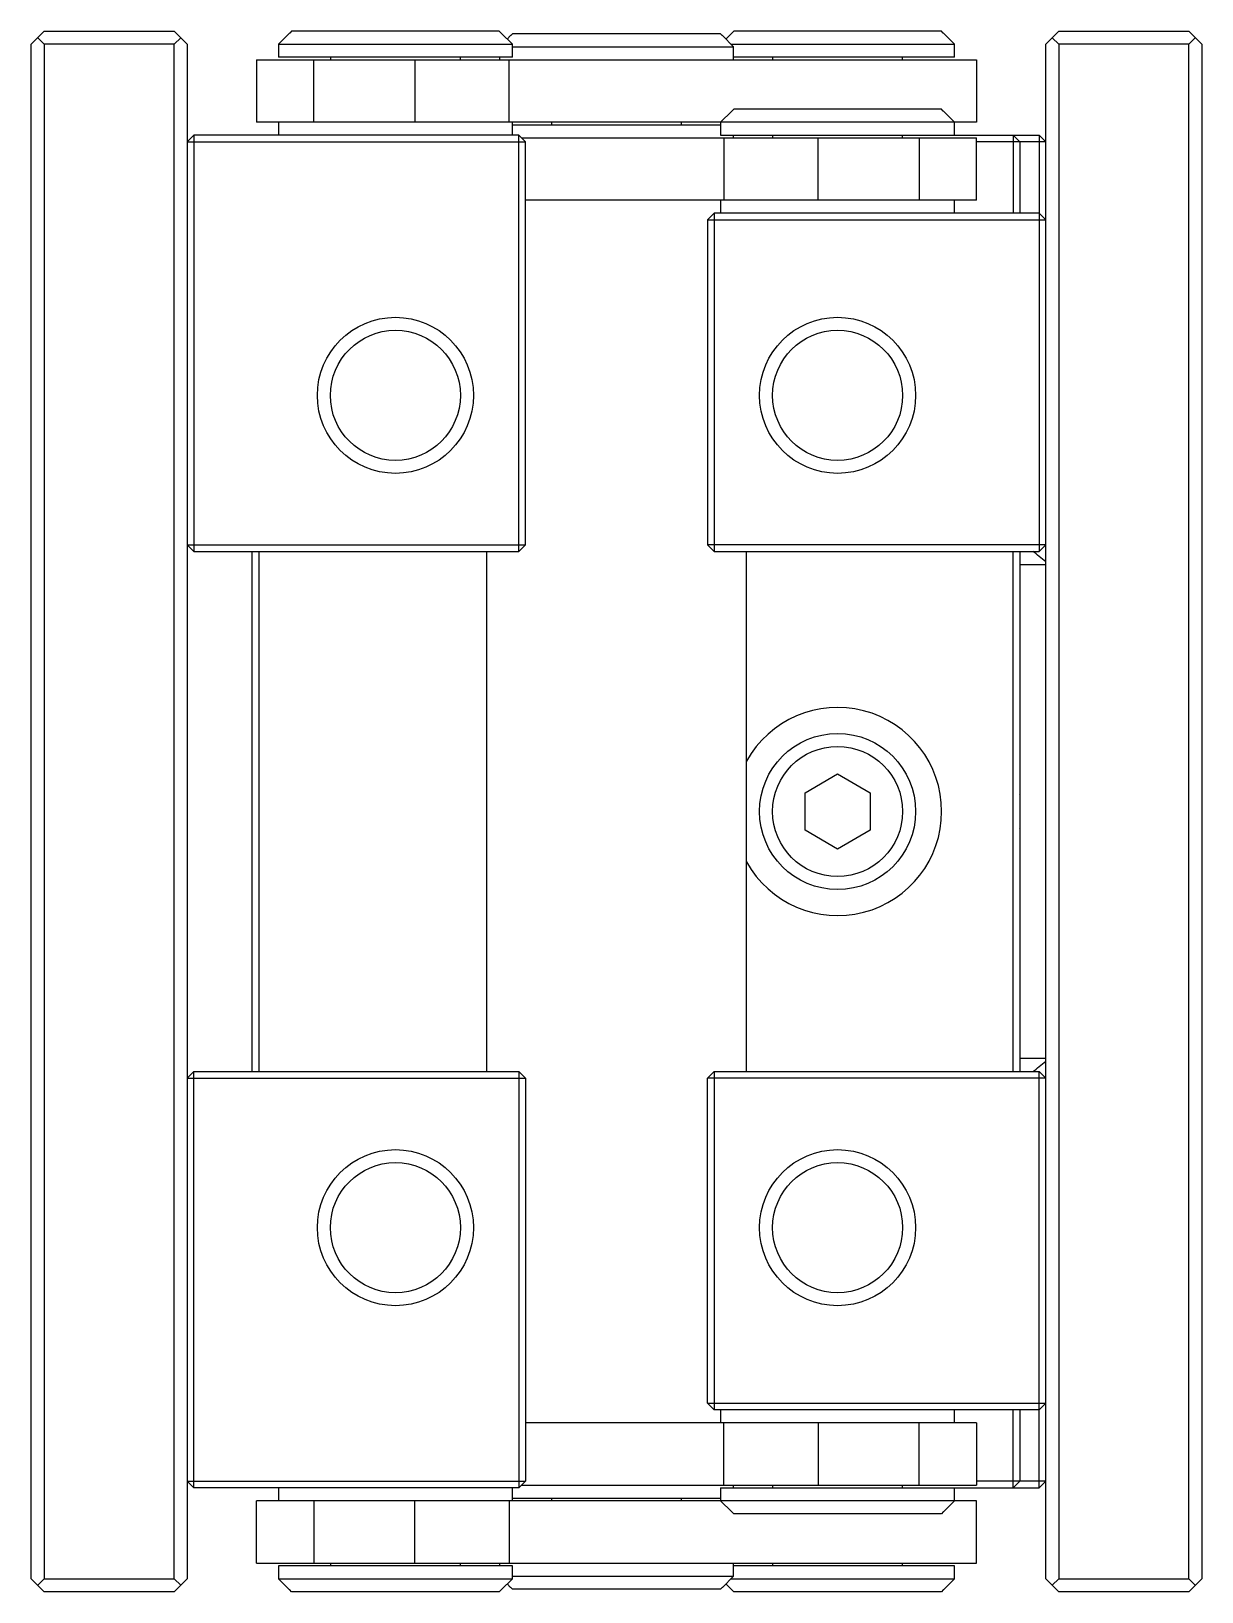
# Model space of a CAD drawing. Extents: x -586 to 400, y -46 to 481.
# Drawn here: x -491.3 to -401.3, y 197.4 to 317.4 of the extents above; entities that cross this region are included whole.
import ezdxf

# ---------------------------------------------------------------- set-up
doc = ezdxf.new("R2010")
doc.units = 0
doc.header["$LTSCALE"] = 10
doc.layers.get('0').update_dxf_attribs({"linetype": 'CONTINUOUS'})

msp = doc.modelspace()

# ---------------------------------------------------------------- linework, layer by layer
at = {"color": 7, "linetype": 'CONTINUOUS'}
for p, q in [((-491.262659, 316.37962), (-490.262659, 317.37962)), ((-490.262659, 316.37962), (-490.762659, 316.87962)), ((-490.262659, 317.37962), (-480.262659, 317.37962)), ((-480.262659, 317.37962), (-479.262659, 316.37962)), ((-479.762659, 316.87962), (-480.262659, 316.37962)), ((-471.400936, 317.241342), (-472.262658, 316.37962)), ((-471.389507, 317.237405), (-471.40094, 317.241338)), ((-471.247018, 317.37962), (-471.389507, 317.237405)), ((-455.278298, 317.37962), (-471.247018, 317.37962)), ((-455.13581, 317.237405), (-455.278298, 317.37962)), ((-455.124376, 317.241338), (-455.13581, 317.237405)), ((-454.262658, 316.37962), (-455.124381, 317.241342)), ((-454.400936, 317.041342), (-454.662659, 316.77962)), ((-454.389508, 317.037405), (-454.400941, 317.041338)), ((-454.247019, 317.17962), (-454.389508, 317.037405)), ((-438.278299, 317.17962), (-454.247019, 317.17962)), ((-438.135811, 317.037405), (-438.278299, 317.17962)), ((-438.124377, 317.041338), (-438.135811, 317.037405)), ((-437.262659, 316.17962), (-438.124382, 317.041342)), ((-437.400937, 317.241342), (-437.862659, 316.77962)), ((-437.389508, 317.237404), (-437.400942, 317.241337)), ((-437.24702, 317.379619), (-437.389508, 317.237404)), ((-421.2783, 317.379619), (-437.24702, 317.379619)), ((-421.135811, 317.237404), (-421.2783, 317.379619)), ((-421.124378, 317.241337), (-421.135811, 317.237404)), ((-420.26266, 316.379619), (-421.124382, 317.241342)), ((-413.262659, 316.37962), (-412.262659, 317.37962)), ((-412.262659, 316.37962), (-412.762659, 316.87962)), ((-412.262659, 317.37962), (-402.262659, 317.37962)), ((-401.262659, 316.37962), (-402.262659, 317.37962)), ((-401.762659, 316.87962), (-402.262659, 316.37962)), ((-491.262659, 198.37962), (-491.262659, 316.37962)), ((-480.262659, 316.37962), (-490.262659, 316.37962)), ((-490.262659, 316.37962), (-490.262659, 198.37962)), ((-480.262659, 198.37962), (-480.262659, 316.37962)), ((-479.262659, 316.37962), (-479.262659, 198.37962)), ((-472.262658, 316.37962), (-454.262658, 316.37962)), ((-472.262658, 316.37962), (-472.262658, 315.37962)), ((-454.262658, 315.37962), (-454.262658, 316.37962)), ((-454.262658, 316.17962), (-437.262659, 316.17962)), ((-437.462659, 316.379619), (-420.26266, 316.379619)), ((-437.262659, 315.17962), (-437.262659, 316.17962)), ((-420.26266, 315.379619), (-420.26266, 316.379619)), ((-413.262659, 198.37962), (-413.262659, 316.37962)), ((-402.262659, 316.37962), (-412.262659, 316.37962)), ((-412.262659, 316.37962), (-412.262659, 198.37962)), ((-402.262659, 198.37962), (-402.262659, 316.37962)), ((-401.262659, 316.37962), (-401.262659, 198.37962)), ((-473.929525, 315.17962), (-473.929525, 310.37962)), ((-473.929525, 315.17962), (-418.595794, 315.17962)), ((-454.262658, 315.37962), (-472.262658, 315.37962)), ((-469.540672, 310.37962), (-469.540672, 315.17962)), ((-468.262659, 315.37962), (-468.262659, 315.17962)), ((-461.773376, 315.17962), (-461.773376, 310.37962)), ((-458.262659, 315.17962), (-458.262659, 315.37962)), ((-455.262659, 315.37962), (-455.262659, 315.17962)), ((-454.511285, 310.37962), (-454.511285, 315.17962)), ((-420.26266, 315.379619), (-437.262659, 315.379619)), ((-434.262659, 315.379619), (-434.262659, 315.17962)), ((-424.262659, 315.17962), (-424.262659, 315.379619)), ((-418.595794, 315.17962), (-418.595794, 310.37962)), ((-437.400936, 311.241342), (-438.262659, 310.37962)), ((-437.389508, 311.237405), (-437.400941, 311.241338)), ((-437.247019, 311.37962), (-437.389508, 311.237405)), ((-421.278299, 311.37962), (-437.247019, 311.37962)), ((-421.135811, 311.237405), (-421.278299, 311.37962)), ((-421.124377, 311.241338), (-421.135811, 311.237405)), ((-420.262659, 310.37962), (-421.124382, 311.241342)), ((-418.595794, 310.379619), (-473.929525, 310.37962)), ((-472.262659, 310.37962), (-472.262659, 309.37962)), ((-454.262659, 309.37962), (-454.262659, 310.37962)), ((-454.262659, 310.17962), (-438.262659, 310.17962)), ((-451.262659, 310.37962), (-451.262659, 310.17962)), ((-441.262659, 310.17962), (-441.262659, 310.37962)), ((-438.262659, 310.37962), (-438.262659, 309.37962)), ((-420.262659, 309.37962), (-420.262659, 310.37962)), ((-478.762659, 309.37962), (-479.262659, 308.87962)), ((-479.262659, 308.87962), (-453.262659, 308.87962)), ((-453.762659, 309.37962), (-478.762659, 309.37962)), ((-478.762659, 309.37962), (-478.762659, 277.37962)), ((-453.262659, 308.87962), (-453.762659, 309.37962)), ((-453.762659, 277.37962), (-453.762659, 309.37962)), ((-453.562659, 309.17962), (-418.595793, 309.17962)), ((-453.262659, 277.87962), (-453.262659, 308.87962)), ((-438.262659, 309.379618), (-413.762659, 309.37962)), ((-438.014033, 309.17962), (-438.014033, 304.37962)), ((-437.262659, 309.17962), (-437.262659, 309.37962)), ((-434.262659, 309.37962), (-434.262659, 309.17962)), ((-430.751941, 304.37962), (-430.751941, 309.17962)), ((-424.262659, 309.17962), (-424.262659, 309.37962)), ((-422.984645, 309.17962), (-422.984645, 304.37962)), ((-418.595793, 304.37962), (-418.595793, 309.17962)), ((-413.262659, 308.87962), (-418.595793, 308.87962)), ((-415.762659, 309.37962), (-415.262659, 308.87962)), ((-415.762659, 309.37962), (-415.762659, 303.37962)), ((-415.262659, 308.87962), (-415.262659, 303.37962)), ((-413.762659, 309.37962), (-413.262659, 308.87962)), ((-413.762659, 309.37962), (-413.762659, 277.37962)), ((-418.595793, 304.37962), (-453.262659, 304.37962)), ((-438.262659, 304.37962), (-438.262659, 303.37962)), ((-420.262659, 303.37962), (-420.262659, 304.37962)), ((-439.262659, 302.87962), (-438.762659, 303.37962)), ((-439.262659, 302.87962), (-439.262659, 277.87962)), ((-439.262659, 302.87962), (-413.262659, 302.87962)), ((-413.762659, 303.37962), (-438.762659, 303.37962)), ((-438.762659, 303.37962), (-438.762659, 277.37962)), ((-413.762659, 303.37962), (-413.262659, 302.87962)), ((-479.262659, 277.87962), (-478.762659, 277.37962)), ((-479.262659, 277.87962), (-453.262659, 277.87962)), ((-478.762659, 277.37962), (-453.762659, 277.37962)), ((-474.262659, 237.37962), (-474.262659, 277.37962)), ((-473.762659, 277.37962), (-473.762659, 237.37962)), ((-456.262659, 277.37962), (-456.262659, 237.37962)), ((-453.762659, 277.37962), (-453.262659, 277.87962)), ((-438.762659, 277.37962), (-439.262659, 277.87962)), ((-413.262659, 277.87962), (-439.262659, 277.87962)), ((-438.762659, 277.37962), (-413.762659, 277.37962)), ((-436.262659, 237.37962), (-436.262659, 277.37962)), ((-415.762659, 237.37962), (-415.762659, 277.37962)), ((-415.262659, 277.37962), (-415.262659, 237.37962)), ((-413.262659, 277.87962), (-413.762659, 277.37962)), ((-415.262659, 276.37962), (-413.262659, 276.37962)), ((-431.762659, 258.822996), (-429.262659, 260.266372)), ((-429.262659, 260.266372), (-426.762659, 258.822996)), ((-431.762659, 255.936245), (-431.762659, 258.822996)), ((-426.762659, 258.822996), (-426.762659, 255.936245)), ((-415.230464, 258.62962), (-415.262659, 258.694009)), ((-415.230464, 256.12962), (-415.230464, 258.62962)), ((-429.262659, 254.492869), (-431.762659, 255.936245)), ((-426.762659, 255.936245), (-429.262659, 254.492869)), ((-415.262659, 256.065231), (-415.230464, 256.12962)), ((-413.262659, 238.37962), (-415.262659, 238.37962)), ((-479.262659, 236.87962), (-478.762659, 237.37962)), ((-479.262659, 236.87962), (-453.262659, 236.87962)), ((-478.762659, 237.37962), (-453.762659, 237.37962)), ((-478.762659, 205.37962), (-478.762659, 237.37962)), ((-453.762659, 237.37962), (-453.262659, 236.87962)), ((-453.762659, 237.37962), (-453.762659, 205.37962)), ((-453.262659, 236.87962), (-453.262659, 205.87962)), ((-438.762659, 237.37962), (-439.262659, 236.87962)), ((-439.262659, 211.87962), (-439.262659, 236.87962)), ((-413.262659, 236.87962), (-439.262659, 236.87962)), ((-438.762659, 237.37962), (-413.762659, 237.37962)), ((-438.762659, 237.37962), (-438.762659, 211.37962)), ((-413.262659, 236.87962), (-413.762659, 237.37962)), ((-413.762659, 205.37962), (-413.762659, 237.37962)), ((-439.262659, 211.87962), (-438.762659, 211.37962)), ((-439.262659, 211.87962), (-413.262659, 211.87962)), ((-413.762659, 211.37962), (-438.762659, 211.37962)), ((-438.262659, 211.37962), (-438.262659, 210.37962)), ((-420.262659, 210.37962), (-420.262659, 211.37962)), ((-415.762659, 205.37962), (-415.762659, 211.37962)), ((-415.262659, 211.37962), (-415.262659, 205.87962)), ((-413.762659, 211.37962), (-413.262659, 211.87962)), ((-418.595793, 210.37962), (-453.262659, 210.37962)), ((-438.014033, 205.57962), (-438.014033, 210.37962)), ((-430.751941, 210.37962), (-430.751941, 205.57962)), ((-422.984645, 205.57962), (-422.984645, 210.37962)), ((-418.595793, 210.37962), (-418.595793, 205.57962)), ((-478.762659, 205.37962), (-479.262659, 205.87962)), ((-479.262659, 205.87962), (-453.262659, 205.87962)), ((-453.762659, 205.37962), (-478.762659, 205.37962)), ((-472.262659, 205.37962), (-472.262659, 204.37962)), ((-454.262659, 204.37962), (-454.262659, 205.37962)), ((-453.262659, 205.87962), (-453.762659, 205.37962)), ((-453.562659, 205.57962), (-418.595793, 205.57962)), ((-438.262659, 205.37962), (-438.262659, 204.37962)), ((-438.262659, 205.37962), (-413.762659, 205.37962)), ((-437.262659, 205.37962), (-437.262659, 205.57962)), ((-434.262659, 205.57962), (-434.262659, 205.37962)), ((-424.262659, 205.37962), (-424.262659, 205.57962)), ((-420.262659, 204.37962), (-420.262659, 205.37962)), ((-413.262659, 205.87962), (-418.595793, 205.87962)), ((-415.262659, 205.87962), (-415.762659, 205.37962)), ((-413.762659, 205.37962), (-413.262659, 205.87962)), ((-473.929525, 199.57962), (-473.929525, 204.37962)), ((-418.595794, 204.37962), (-473.929525, 204.379619)), ((-469.540672, 204.37962), (-469.540672, 199.57962)), ((-461.773376, 199.57962), (-461.773376, 204.37962)), ((-454.511285, 204.37962), (-454.511285, 199.57962)), ((-454.262659, 204.57962), (-438.262659, 204.57962)), ((-451.262659, 204.57962), (-451.262659, 204.37962)), ((-441.262659, 204.37962), (-441.262659, 204.57962)), ((-438.262659, 204.37962), (-437.400936, 203.517897)), ((-421.124382, 203.517897), (-420.262659, 204.37962)), ((-418.595794, 199.57962), (-418.595794, 204.37962)), ((-437.389508, 203.521835), (-437.400941, 203.517902)), ((-437.247019, 203.37962), (-437.389508, 203.521835)), ((-421.278299, 203.37962), (-437.247019, 203.37962)), ((-421.135811, 203.521835), (-421.278299, 203.37962)), ((-421.124377, 203.517902), (-421.135811, 203.521835)), ((-473.929525, 199.57962), (-418.595794, 199.57962)), ((-454.262658, 199.37962), (-472.262658, 199.37962)), ((-472.262658, 199.37962), (-472.262658, 198.37962)), ((-468.262659, 199.57962), (-468.262659, 199.37962)), ((-458.262659, 199.37962), (-458.262659, 199.57962)), ((-455.262659, 199.57962), (-455.262659, 199.37962)), ((-454.262658, 198.37962), (-454.262658, 199.37962)), ((-437.262659, 198.57962), (-437.262659, 199.57962)), ((-420.26266, 199.37962), (-437.262659, 199.37962)), ((-434.262659, 199.57962), (-434.262659, 199.37962)), ((-424.262659, 199.37962), (-424.262659, 199.57962)), ((-420.26266, 198.37962), (-420.26266, 199.37962)), ((-490.262659, 197.37962), (-491.262659, 198.37962)), ((-490.762659, 197.87962), (-490.262659, 198.37962)), ((-490.262659, 198.37962), (-480.262659, 198.37962)), ((-480.262659, 198.37962), (-479.762659, 197.87962)), ((-480.262659, 197.37962), (-479.262659, 198.37962)), ((-472.262658, 198.37962), (-454.262658, 198.37962)), ((-472.262658, 198.37962), (-471.400936, 197.517897)), ((-455.124381, 197.517897), (-454.262658, 198.37962)), ((-454.262658, 198.57962), (-437.262659, 198.57962)), ((-438.124382, 197.717897), (-437.262659, 198.57962)), ((-437.462659, 198.37962), (-420.26266, 198.37962)), ((-421.124382, 197.517898), (-420.26266, 198.37962)), ((-413.262659, 198.37962), (-412.262659, 197.37962)), ((-412.762659, 197.87962), (-412.262659, 198.37962)), ((-412.262659, 198.37962), (-402.262659, 198.37962)), ((-402.262659, 198.37962), (-401.762659, 197.87962)), ((-402.262659, 197.37962), (-401.262659, 198.37962)), ((-480.262659, 197.37962), (-490.262659, 197.37962)), ((-471.389507, 197.521835), (-471.40094, 197.517902)), ((-471.247018, 197.37962), (-471.389507, 197.521835)), ((-455.278298, 197.37962), (-471.247018, 197.37962)), ((-455.13581, 197.521835), (-455.278298, 197.37962)), ((-455.124376, 197.517902), (-455.13581, 197.521835)), ((-454.662659, 197.979619), (-454.400936, 197.717897)), ((-454.389508, 197.721835), (-454.400941, 197.717902)), ((-454.247019, 197.57962), (-454.389508, 197.721835)), ((-438.278299, 197.57962), (-454.247019, 197.57962)), ((-438.135811, 197.721835), (-438.278299, 197.57962)), ((-438.124377, 197.717902), (-438.135811, 197.721835)), ((-437.862659, 197.97962), (-437.400937, 197.517898)), ((-437.389508, 197.521835), (-437.400942, 197.517902)), ((-437.24702, 197.37962), (-437.389508, 197.521835)), ((-421.2783, 197.37962), (-437.24702, 197.37962)), ((-421.135811, 197.521835), (-421.2783, 197.37962)), ((-421.124378, 197.517902), (-421.135811, 197.521835)), ((-402.262659, 197.37962), (-412.262659, 197.37962))]:
    msp.add_line(p, q, dxfattribs=at)
for centre, radius in [((-463.262659, 289.37962), 6), ((-429.262659, 289.37962), 6), ((-463.262659, 289.37962), 5), ((-429.262659, 289.37962), 5), ((-429.262659, 257.37962), 6), ((-429.262659, 257.37962), 5), ((-463.262659, 225.37962), 6), ((-429.262659, 225.37962), 6), ((-463.262659, 225.37962), 5), ((-429.262659, 225.37962), 5)]:
    msp.add_circle(centre, radius, dxfattribs=at)
for radius, start, end in [(25, 50.208181, 53.130102), (8, 208.955024, 151.044976), (25, 306.869898, 309.791819)]:
    msp.add_arc((-429.262659, 257.37962), radius, start, end, dxfattribs=at)

doc.saveas('drawing.dxf')
